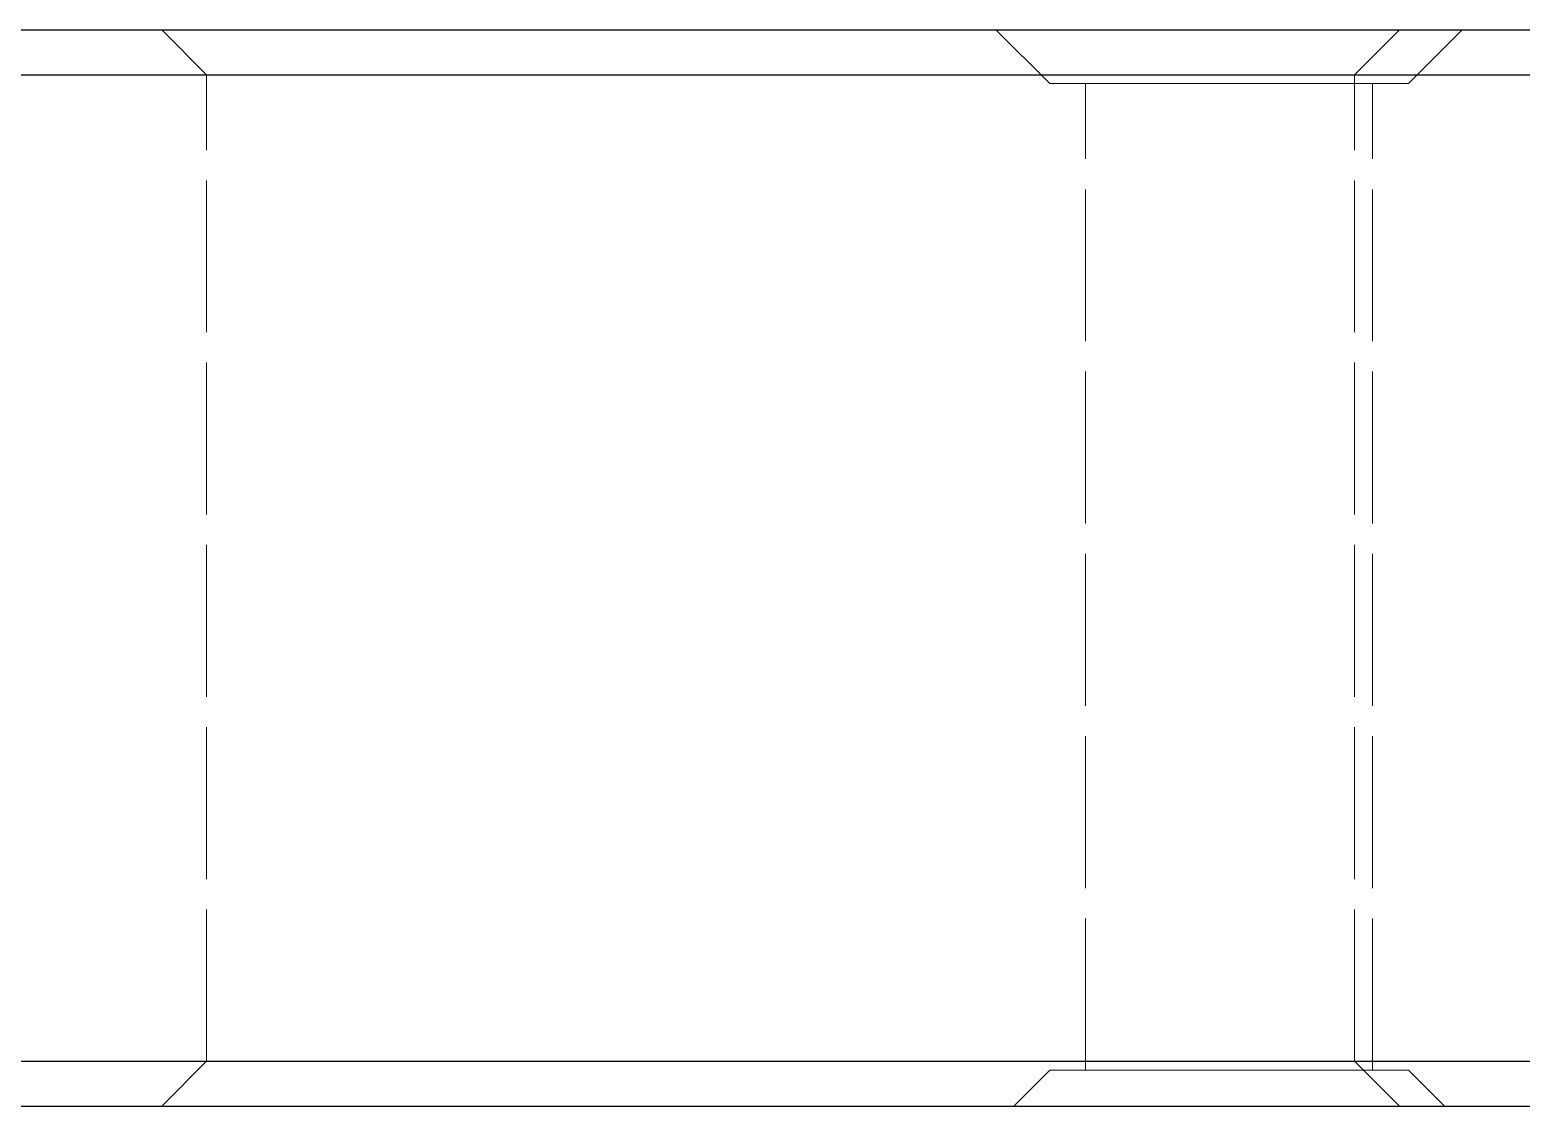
# Model space of a CAD drawing. Header units: millimetres. Extents: x 7 to 422, y 36 to 182.
# Drawn here: x 15.31 to 23.63, y 123.67 to 129.67 of the extents above; entities that cross this region are included whole.
import ezdxf

# ---------------------------------------------------------------- set-up
doc = ezdxf.new("R2010")
doc.units = ezdxf.units.MM
doc.header["$LTSCALE"] = 0.666667
doc.linetypes.add('DASHED', pattern=[1.524, 1.27, -0.254])
doc.layers.add('HIDDEN', color=7, linetype='DASHED', lineweight=13)
doc.layers.add('VISIBLE', color=7, linetype='CONTINUOUS', lineweight=25)

msp = doc.modelspace()

# ---------------------------------------------------------------- linework, layer by layer
at = {"layer": 'HIDDEN'}
for p, q in [((16.3, 129.41667), (16.05, 129.66667)), ((21, 129.36667), (20.7, 129.66667)), ((22.7, 129.41667), (22.95, 129.66667)), ((23, 129.36667), (23.3, 129.66667)), ((16.3, 123.91667), (16.3, 129.41667)), ((22.7, 123.91667), (22.7, 129.41667)), ((21.2, 123.86667), (21.2, 129.36667)), ((22.8, 123.86667), (22.8, 129.36667)), ((16.3, 123.91667), (16.05, 123.66667)), ((22.7, 123.91667), (22.95, 123.66667)), ((21, 123.86667), (20.8, 123.66667)), ((23, 123.86667), (23.2, 123.66667))]:
    msp.add_line(p, q, dxfattribs=at)
for points in [[(22.95, 129.66667), (22.8635, 129.66667), (22.60834, 129.66667), (22.19732, 129.66667), (21.65104, 129.66667), (20.9969, 129.66667), (20.2677, 129.66667), (19.5, 129.66667), (18.7323, 129.66667), (18.0031, 129.66667), (17.34896, 129.66667), (16.80268, 129.66667), (16.39166, 129.66667), (16.1365, 129.66667), (16.05, 129.66667)], [(16.05, 129.66667), (16.07169, 129.66667), (16.1365, 129.66667), (16.2436, 129.66667), (16.39166, 129.66667), (16.5788, 129.66667), (16.80268, 129.66667), (17.06048, 129.66667), (17.34896, 129.66667), (17.66449, 129.66667), (18.0031, 129.66667), (18.36054, 129.66667), (18.7323, 129.66667), (19.11372, 129.66667), (19.5, 129.66667)], [(19.5, 129.66667), (19.88628, 129.66667), (20.2677, 129.66667), (20.63946, 129.66667), (20.9969, 129.66667), (21.33551, 129.66667), (21.65104, 129.66667), (21.93952, 129.66667), (22.19732, 129.66667), (22.4212, 129.66667), (22.60834, 129.66667), (22.7564, 129.66667), (22.8635, 129.66667), (22.92831, 129.66667), (22.95, 129.66667)], [(23.3, 129.66667), (23.26741, 129.66667), (23.17126, 129.66667), (23.01638, 129.66667), (22.81054, 129.66667), (22.56405, 129.66667), (22.28928, 129.66667), (22, 129.66667), (21.71072, 129.66667), (21.43595, 129.66667), (21.18946, 129.66667), (20.98362, 129.66667), (20.82874, 129.66667), (20.73259, 129.66667), (20.7, 129.66667)], [(20.7, 129.66667), (20.70817, 129.66667), (20.73259, 129.66667), (20.77295, 129.66667), (20.82874, 129.66667), (20.89926, 129.66667), (20.98362, 129.66667), (21.08076, 129.66667), (21.18946, 129.66667), (21.30836, 129.66667), (21.43595, 129.66667), (21.57064, 129.66667), (21.71072, 129.66667), (21.85445, 129.66667), (22, 129.66667)], [(22, 129.66667), (22.14555, 129.66667), (22.28928, 129.66667), (22.42936, 129.66667), (22.56405, 129.66667), (22.69164, 129.66667), (22.81054, 129.66667), (22.91924, 129.66667), (23.01638, 129.66667), (23.10074, 129.66667), (23.17126, 129.66667), (23.22705, 129.66667), (23.26741, 129.66667), (23.29183, 129.66667), (23.3, 129.66667)], [(19.5, 129.41667), (19.14171, 129.41667), (18.78793, 129.41667), (18.44311, 129.41667), (18.11157, 129.41667), (17.7975, 129.41667), (17.50483, 129.41667), (17.23726, 129.41667), (16.99814, 129.41667), (16.79048, 129.41667), (16.6169, 129.41667), (16.47957, 129.41667), (16.38023, 129.41667), (16.32012, 129.41667), (16.3, 129.41667)], [(19.5, 129.41667), (19.85829, 129.41667), (20.21207, 129.41667), (20.55689, 129.41667), (20.88843, 129.41667), (21.2025, 129.41667), (21.49517, 129.41667), (21.76274, 129.41667), (22.00186, 129.41667), (22.20952, 129.41667), (22.3831, 129.41667), (22.52043, 129.41667), (22.61977, 129.41667), (22.67988, 129.41667), (22.7, 129.41667)], [(23, 129.36667), (22.97493, 129.36667), (22.90097, 129.36667), (22.78183, 129.36667), (22.62349, 129.36667), (22.43388, 129.36667), (22.22252, 129.36667), (22, 129.36667), (21.77748, 129.36667), (21.56612, 129.36667), (21.37651, 129.36667), (21.21817, 129.36667), (21.09903, 129.36667), (21.02507, 129.36667), (21, 129.36667)], [(21, 129.36667), (21.00629, 129.36667), (21.02507, 129.36667), (21.05612, 129.36667), (21.09903, 129.36667), (21.15328, 129.36667), (21.21817, 129.36667), (21.29289, 129.36667), (21.37651, 129.36667), (21.46797, 129.36667), (21.56612, 129.36667), (21.66972, 129.36667), (21.77748, 129.36667), (21.88804, 129.36667), (22, 129.36667)], [(22.8, 129.36667), (22.77994, 129.36667), (22.72078, 129.36667), (22.62547, 129.36667), (22.49879, 129.36667), (22.34711, 129.36667), (22.17802, 129.36667), (22, 129.36667), (21.82198, 129.36667), (21.65289, 129.36667), (21.50121, 129.36667), (21.37453, 129.36667), (21.27922, 129.36667), (21.22006, 129.36667), (21.2, 129.36667)], [(21.2, 129.36667), (21.20503, 129.36667), (21.22006, 129.36667), (21.24489, 129.36667), (21.27922, 129.36667), (21.32262, 129.36667), (21.37453, 129.36667), (21.43431, 129.36667), (21.50121, 129.36667), (21.57437, 129.36667), (21.65289, 129.36667), (21.73578, 129.36667), (21.82198, 129.36667), (21.91043, 129.36667), (22, 129.36667)], [(22, 129.36667), (22.11196, 129.36667), (22.22252, 129.36667), (22.33028, 129.36667), (22.43388, 129.36667), (22.53203, 129.36667), (22.62349, 129.36667), (22.70711, 129.36667), (22.78183, 129.36667), (22.84672, 129.36667), (22.90097, 129.36667), (22.94388, 129.36667), (22.97493, 129.36667), (22.99371, 129.36667), (23, 129.36667)], [(22, 129.36667), (22.08957, 129.36667), (22.17802, 129.36667), (22.26422, 129.36667), (22.34711, 129.36667), (22.42563, 129.36667), (22.49879, 129.36667), (22.56569, 129.36667), (22.62547, 129.36667), (22.67738, 129.36667), (22.72078, 129.36667), (22.75511, 129.36667), (22.77994, 129.36667), (22.79497, 129.36667), (22.8, 129.36667)], [(22.7, 123.91667), (22.61977, 123.91667), (22.3831, 123.91667), (22.00186, 123.91667), (21.49517, 123.91667), (20.88843, 123.91667), (20.21207, 123.91667), (19.5, 123.91667), (18.78793, 123.91667), (18.11157, 123.91667), (17.50483, 123.91667), (16.99814, 123.91667), (16.6169, 123.91667), (16.38023, 123.91667), (16.3, 123.91667)], [(16.3, 123.91667), (16.32012, 123.91667), (16.38023, 123.91667), (16.47957, 123.91667), (16.6169, 123.91667), (16.79048, 123.91667), (16.99814, 123.91667), (17.23726, 123.91667), (17.50483, 123.91667), (17.7975, 123.91667), (18.11157, 123.91667), (18.44311, 123.91667), (18.78793, 123.91667), (19.14171, 123.91667), (19.5, 123.91667)], [(19.5, 123.91667), (19.85829, 123.91667), (20.21207, 123.91667), (20.55689, 123.91667), (20.88843, 123.91667), (21.2025, 123.91667), (21.49517, 123.91667), (21.76274, 123.91667), (22.00186, 123.91667), (22.20952, 123.91667), (22.3831, 123.91667), (22.52043, 123.91667), (22.61977, 123.91667), (22.67988, 123.91667), (22.7, 123.91667)], [(23, 123.86667), (22.97493, 123.86667), (22.90097, 123.86667), (22.78183, 123.86667), (22.62349, 123.86667), (22.43388, 123.86667), (22.22252, 123.86667), (22, 123.86667), (21.77748, 123.86667), (21.56612, 123.86667), (21.37651, 123.86667), (21.21817, 123.86667), (21.09903, 123.86667), (21.02507, 123.86667), (21, 123.86667)], [(21, 123.86667), (21.00629, 123.86667), (21.02507, 123.86667), (21.05612, 123.86667), (21.09903, 123.86667), (21.15328, 123.86667), (21.21817, 123.86667), (21.29289, 123.86667), (21.37651, 123.86667), (21.46797, 123.86667), (21.56612, 123.86667), (21.66972, 123.86667), (21.77748, 123.86667), (21.88804, 123.86667), (22, 123.86667)], [(22.8, 123.86667), (22.77994, 123.86667), (22.72078, 123.86667), (22.62547, 123.86667), (22.49879, 123.86667), (22.34711, 123.86667), (22.17802, 123.86667), (22, 123.86667), (21.82198, 123.86667), (21.65289, 123.86667), (21.50121, 123.86667), (21.37453, 123.86667), (21.27922, 123.86667), (21.22006, 123.86667), (21.2, 123.86667)], [(21.2, 123.86667), (21.20503, 123.86667), (21.22006, 123.86667), (21.24489, 123.86667), (21.27922, 123.86667), (21.32262, 123.86667), (21.37453, 123.86667), (21.43431, 123.86667), (21.50121, 123.86667), (21.57437, 123.86667), (21.65289, 123.86667), (21.73578, 123.86667), (21.82198, 123.86667), (21.91043, 123.86667), (22, 123.86667)], [(22, 123.86667), (22.11196, 123.86667), (22.22252, 123.86667), (22.33028, 123.86667), (22.43388, 123.86667), (22.53203, 123.86667), (22.62349, 123.86667), (22.70711, 123.86667), (22.78183, 123.86667), (22.84672, 123.86667), (22.90097, 123.86667), (22.94388, 123.86667), (22.97493, 123.86667), (22.99371, 123.86667), (23, 123.86667)], [(22, 123.86667), (22.08957, 123.86667), (22.17802, 123.86667), (22.26422, 123.86667), (22.34711, 123.86667), (22.42563, 123.86667), (22.49879, 123.86667), (22.56569, 123.86667), (22.62547, 123.86667), (22.67738, 123.86667), (22.72078, 123.86667), (22.75511, 123.86667), (22.77994, 123.86667), (22.79497, 123.86667), (22.8, 123.86667)], [(22.95, 123.66667), (22.8635, 123.66667), (22.60834, 123.66667), (22.19732, 123.66667), (21.65104, 123.66667), (20.9969, 123.66667), (20.2677, 123.66667), (19.5, 123.66667), (18.7323, 123.66667), (18.0031, 123.66667), (17.34896, 123.66667), (16.80268, 123.66667), (16.39166, 123.66667), (16.1365, 123.66667), (16.05, 123.66667)], [(16.05, 123.66667), (16.07169, 123.66667), (16.1365, 123.66667), (16.2436, 123.66667), (16.39166, 123.66667), (16.5788, 123.66667), (16.80268, 123.66667), (17.06048, 123.66667), (17.34896, 123.66667), (17.66449, 123.66667), (18.0031, 123.66667), (18.36054, 123.66667), (18.7323, 123.66667), (19.11372, 123.66667), (19.5, 123.66667)], [(19.5, 123.66667), (19.88628, 123.66667), (20.2677, 123.66667), (20.63946, 123.66667), (20.9969, 123.66667), (21.33551, 123.66667), (21.65104, 123.66667), (21.93952, 123.66667), (22.19732, 123.66667), (22.4212, 123.66667), (22.60834, 123.66667), (22.7564, 123.66667), (22.8635, 123.66667), (22.92831, 123.66667), (22.95, 123.66667)], [(23.2, 123.66667), (23.16991, 123.66667), (23.08116, 123.66667), (22.9382, 123.66667), (22.74819, 123.66667), (22.52066, 123.66667), (22.26703, 123.66667), (22, 123.66667), (21.73297, 123.66667), (21.47934, 123.66667), (21.25181, 123.66667), (21.0618, 123.66667), (20.91884, 123.66667), (20.83009, 123.66667), (20.8, 123.66667)], [(20.8, 123.66667), (20.80755, 123.66667), (20.83009, 123.66667), (20.86734, 123.66667), (20.91884, 123.66667), (20.98393, 123.66667), (21.0618, 123.66667), (21.15147, 123.66667), (21.25181, 123.66667), (21.36156, 123.66667), (21.47934, 123.66667), (21.60367, 123.66667), (21.73297, 123.66667), (21.86564, 123.66667), (22, 123.66667)], [(22, 123.66667), (22.13436, 123.66667), (22.26703, 123.66667), (22.39633, 123.66667), (22.52066, 123.66667), (22.63844, 123.66667), (22.74819, 123.66667), (22.84853, 123.66667), (22.9382, 123.66667), (23.01607, 123.66667), (23.08116, 123.66667), (23.13266, 123.66667), (23.16991, 123.66667), (23.19245, 123.66667), (23.2, 123.66667)]]:
    msp.add_lwpolyline(points, dxfattribs=at)
at = {"layer": 'VISIBLE'}
for p, q in [((7.25, 129.66667), (56.75, 129.66667)), ((7.25, 129.41667), (56.75, 129.41667)), ((7.25, 123.91667), (56.75, 123.91667)), ((7.25, 123.66667), (56.75, 123.66667))]:
    msp.add_line(p, q, dxfattribs=at)

doc.saveas('drawing.dxf')
